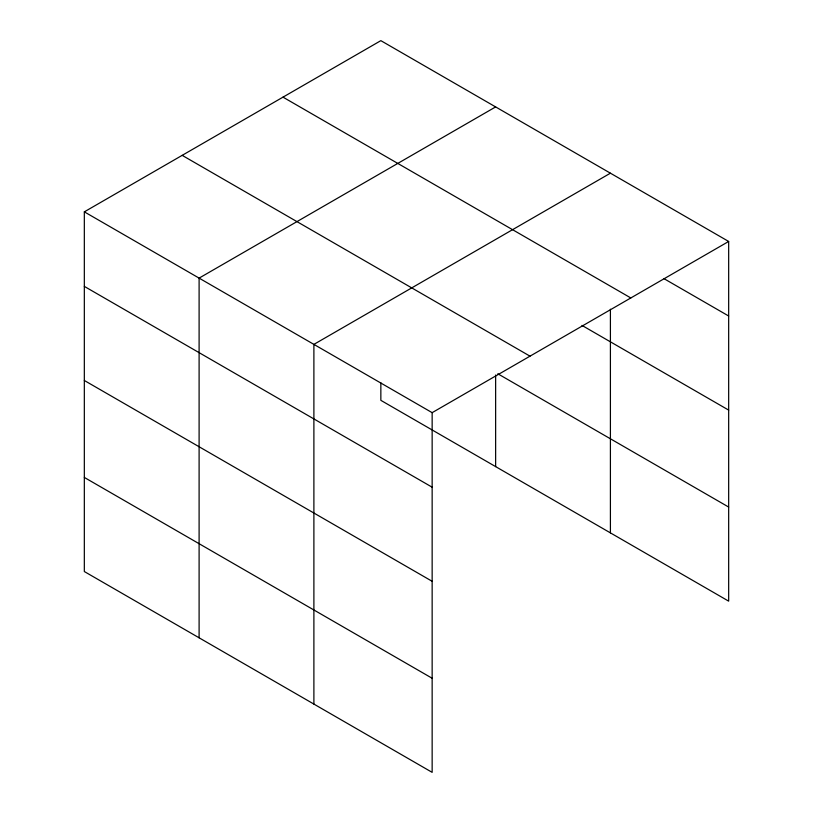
<?xml version="1.0" encoding="UTF-8"?>
<svg xmlns="http://www.w3.org/2000/svg" width="813" height="813" viewBox="0 0 813 813"><rect width="100%" height="100%" fill="white"/><g stroke="black" fill="none" stroke-linecap="round" stroke-linejoin="round"><path stroke-width="1.22" d="M84.328 211.847L432.15 412.658L432.15 772.35L84.328 571.539L84.328 211.847L380.85 40.65L728.672 241.461L728.672 601.153L380.85 400.342L380.85 382.771M495.635 106.92L199.104 278.117L199.104 637.809M610.411 173.189L313.889 344.387L313.889 704.078M432.15 412.658L728.672 241.461M664.069 278.707L728.672 316.003M282.995 97.143L630.817 297.954M581.986 325.413L728.672 410.108M182.183 155.354L530.005 356.165M497.82 373.777L728.672 507.058M84.328 286.389L432.15 487.2M84.328 380.484L432.15 581.295M84.328 477.434L432.15 678.255M610.411 309.204L610.411 532.881M495.635 375.017L495.635 466.611"/></g></svg>
